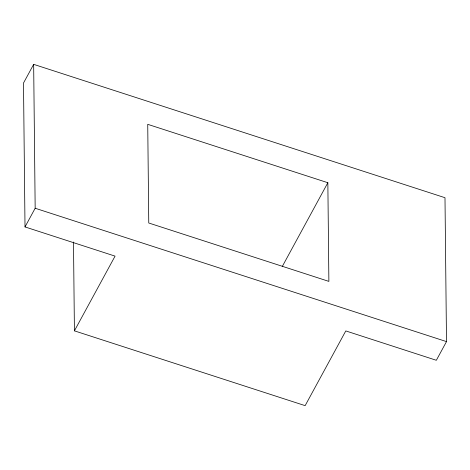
<?xml version="1.0" encoding="UTF-8"?>
<svg xmlns="http://www.w3.org/2000/svg" width="470" height="470" viewBox="0 0 470 470"><rect width="100%" height="100%" fill="white"/><g stroke="black" fill="none" stroke-linecap="round" stroke-linejoin="round"><path stroke-width="0.7" d="M33.664 64.349L23.5 83.031L25.01 226.928L115.068 256.127L74.419 330.845L305.147 405.651L345.791 330.927L436.336 360.284L446.5 341.608L444.99 197.706L33.664 64.349L35.168 208.245L25.01 226.928M282.294 266.461L327.849 182.724L147.733 124.327L148.761 223.003L328.882 281.395L327.849 182.724M35.168 208.245L446.5 341.608M73.49 242.009L74.419 330.845"/></g></svg>
